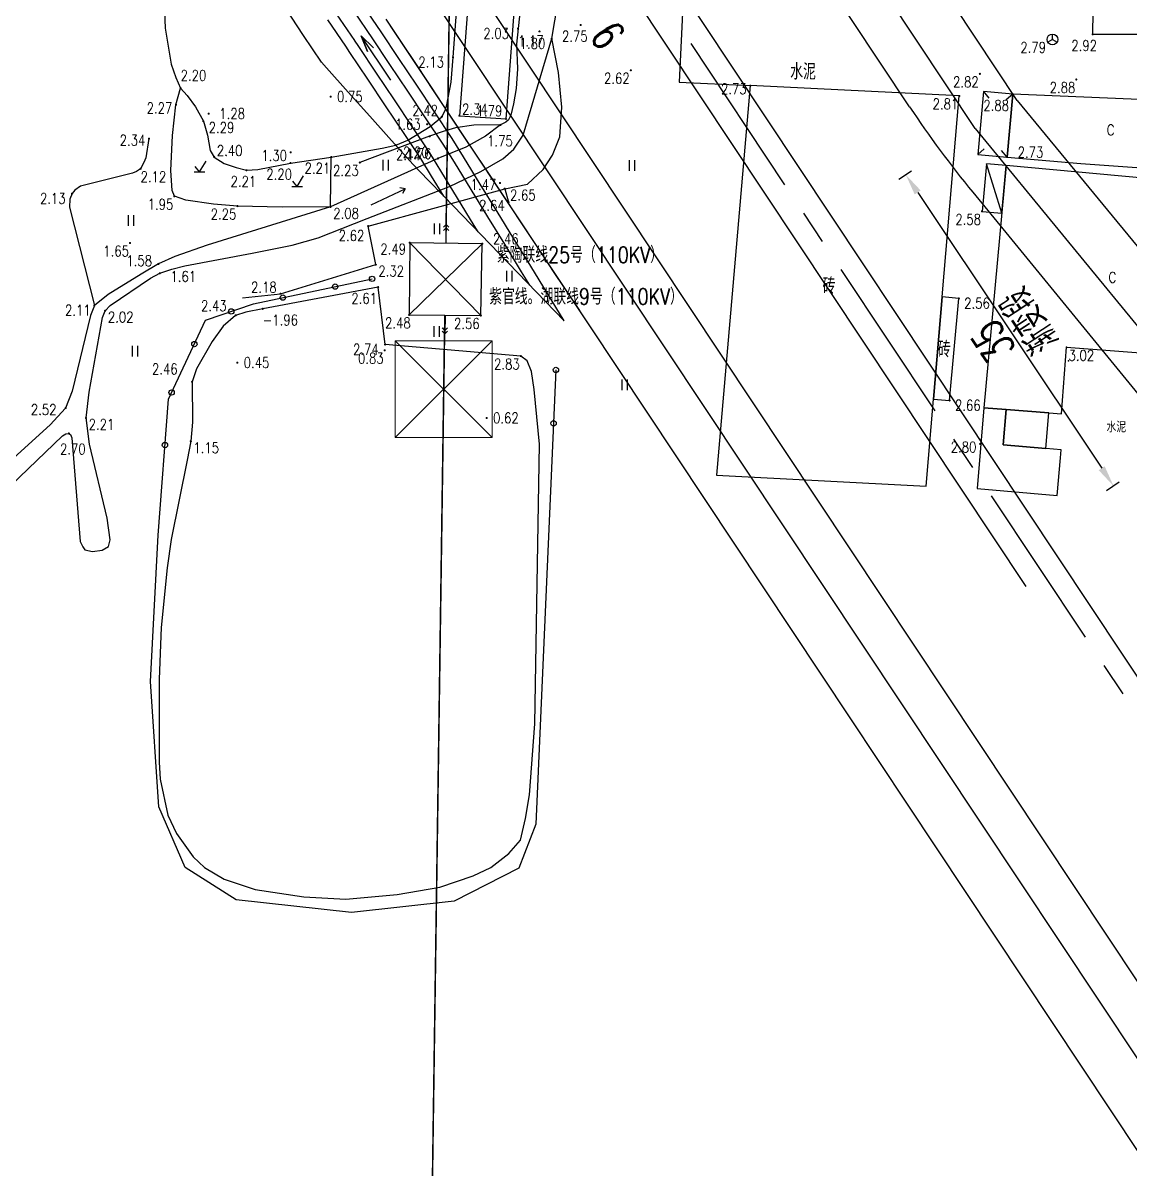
# Model space of a CAD drawing. Extents: x 500036 to 1001740, y 2543128 to 5086681.
# Drawn here: x 500740.5 to 500844, y 2543353 to 2543460.2 of the extents above; entities that cross this region are included whole.
import ezdxf
from ezdxf.enums import TextEntityAlignment as Align

# ---------------------------------------------------------------- set-up
doc = ezdxf.new("R2010")
doc.units = 0
doc.header["$LTSCALE"] = 0.5
doc.linetypes.add('CENTER', pattern=[50.8, 31.75, -6.35, 6.35, -6.35])
doc.layers.get('0').update_dxf_attribs({"linetype": 'CONTINUOUS', "lineweight": 5})
doc.layers.get('Defpoints').update_dxf_attribs({"linetype": 'CONTINUOUS'})
for name, color, linetype in [('GCD', 8, 'CONTINUOUS'), ('LJBX', 7, 'CONTINUOUS'), ('SPX', 4, 'CONTINUOUS'), ('station', 6, 'CONTINUOUS'), ('zhix', 2, 'CONTINUOUS'), ('分隔带', 3, 'CONTINUOUS'), ('地形图', 8, 'CONTINUOUS'), ('流水线', 5, 'CONTINUOUS'), ('路基边线', 1, 'CONTINUOUS'), ('路面边线', 7, 'CONTINUOUS')]:
    doc.layers.add(name, color=color, linetype=linetype)
doc.layers.add('标注', color=4, linetype='CONTINUOUS', lineweight=15)
doc.styles.add('GTF_XW', font='simplex1.shx', dxfattribs={"width": 0.7, "bigfont": 'hztxt.shx'})
doc.styles.add('HZ', font='romans.shx', dxfattribs={"width": 0.8, "bigfont": 'hztxt.shx'})
doc.styles.get("Standard").update_dxf_attribs({"font": 'simplex1.shx', "width": 0.7, "bigfont": 'hztxt.shx'})
doc.linetypes.add('10421', pattern='A,2,[150,AAA.SHX,S=1,R=0,X=0,Y=1],1e-11', length=2)
doc.linetypes.add('10422', pattern='A,2,[150,AAA.SHX,S=1,R=0,X=0,Y=1],2,[177,AAA.SHX,S=1,R=0,X=0,Y=0.8],1e-09', length=4)
doc.linetypes.add('1161', pattern='A,0,[149,AAA.SHX,S=0.15,R=0,X=0,Y=0],-1.6', length=1.6)
doc.dimstyles.new('比例1000', dxfattribs={"dimtxt": 3, "dimasz": 2, "dimexe": 0.8, "dimexo": 0.8, "dimgap": 0.4, "dimtad": 1, "dimdsep": 46, "dimtxsty": 'Standard', "dimcen": 0.09, "dimclrd": 256, "dimclre": 256, "dimclrt": 7, "dimadec": 0, "dimazin": 0, "dimtfac": 1, "dimtix": 1, "dimtmove": 0, "dimatfit": 3, "dimfxl": 0, "dimtolj": 1, "dimtzin": 0, "dimarcsym": 0})

# ---------------------------------------------------------------- blocks, each defined once
blk = doc.blocks.new('*D15')
at = {"layer": 'Defpoints', "color": 0, "linetype": 'ByBlock'}
for p in [(500824.22, 2543446.82), (500843.65, 2543417.71), (500842.47, 2543416.92)]:
    blk.add_point(p, dxfattribs=at)
at = {"layer": '标注', "linetype": 'ByBlock', "lineweight": -2}
for p, q in [((500823.56, 2543446.38), (500822.38, 2543445.59)), ((500824.15, 2543444.37), (500841.36, 2543418.58)), ((500842.99, 2543417.27), (500841.8, 2543416.48))]:
    blk.add_line(p, q, dxfattribs=at)
at = {"layer": '标注', "linetype": 'ByBlock'}
for points in [[(500823.87, 2543444.19), (500824.43, 2543444.56), (500823.04, 2543446.03)], [(500841.08, 2543418.4), (500841.64, 2543418.77), (500842.47, 2543416.92)]]:
    blk.add_solid(points, dxfattribs=at)
at = {"layer": '标注', "color": 7, "linetype": 'ByBlock', "insert": (500831.17, 2543430.42), "char_height": 3, "attachment_point": 5, "rotation": 123.716}
blk.add_mtext('\\A1;35', dxfattribs=at)
blk = doc.blocks.new('*D17')
at = {"layer": 'Defpoints', "color": 0, "linetype": 'ByBlock'}
for p in [(500793.18, 2543473.03), (500976.85, 2543259.13), (500974.55, 2543211.89), (500979.46, 2543142.38), (501022.54, 2543127.72)]:
    blk.add_point(p, dxfattribs=at)
at = {"layer": '标注', "linetype": 'ByBlock', "lineweight": -2}
blk.add_arc((500978.29, 2543194.34), 17.95, 97.6702, 117.205, dxfattribs=at)
at = {"layer": '标注', "linetype": 'ByBlock'}
for points in [[(500975.87, 2543212.45), (500975.93, 2543211.79), (500977.89, 2543212.28)], [(500970.26, 2543210.01), (500969.92, 2543210.59), (500968.37, 2543209.29)]]:
    blk.add_solid(points, dxfattribs=at)
at = {"layer": '标注', "color": 7, "linetype": 'ByBlock', "insert": (500972.26, 2543213.24), "char_height": 3, "attachment_point": 5, "rotation": 17.7126}
blk.add_mtext('\\A1;32°', dxfattribs=at)
blk = doc.blocks.new('GC200')
at = {"linetype": 'Continuous', "const_width": 0.2, "flags": 128}
blk.add_lwpolyline([(-0.1, 0, 1), (0.1, 0, 1)], format="xyb", close=True, dxfattribs=at)
blk = doc.blocks.new('gc121')
for p, q in [((-0.5, -1), (-0.5, 1)), ((0.5, -1), (0.5, 1))]:
    blk.add_line(p, q)
blk = doc.blocks.new('gc086')
for p, q in [((0, 0), (7, 0)), ((7, 0), (6.18, 0.57)), ((7, 0), (6.18, -0.57))]:
    blk.add_line(p, q)
blk = doc.blocks.new('gc013a')
at = {"linetype": 'Continuous'}
blk.add_line((0.5, 0), (4, 0), dxfattribs=at)
at = {"linetype": 'Continuous', "flags": 128}
for points in [[(2.88, 0.5), (3.38, 0), (2.88, -0.5)], [(3.5, 0.5), (4, 0), (3.5, -0.5)]]:
    blk.add_lwpolyline(points, dxfattribs=at)
blk = doc.blocks.new('gc048')
for q in [(-0.87, -0.5), (0, 1), (0.87, -0.5)]:
    blk.add_line((0, 0), q)
blk.add_circle((0, 0), 1)
blk = doc.blocks.new('gc123')
for p, q in [((-1, 0), (1, 0)), ((0, 0), (-0.8, 1)), ((0, 0), (1.2, 2))]:
    blk.add_line(p, q)
blk = doc.blocks.new('gc170')
at = {"linetype": 'Continuous'}
blk.add_circle((0, 0), 0.5, dxfattribs=at)

msp = doc.modelspace()

# ---------------------------------------------------------------- linework, layer by layer
at = {"color": 5}
for p, q in [((500775.284, 2543430.49), (500784.334, 2543421.44)), ((500775.284, 2543421.44), (500784.334, 2543430.49))]:
    msp.add_line(p, q, dxfattribs=at)
msp.add_lwpolyline([(500775.284, 2543430.49), (500784.334, 2543430.49), (500784.334, 2543421.44), (500775.284, 2543421.44)], close=True, dxfattribs=at)
at = {"layer": 'LJBX', "flags": 128}
msp.add_lwpolyline([(500792.536, 2543433.33), (500791.885, 2543434.31), (500790.225, 2543436.809), (500788.565, 2543439.308), (500786.905, 2543441.807), (500785.245, 2543444.306), (500783.585, 2543446.805), (500781.926, 2543449.304), (500780.266, 2543451.803), (500778.606, 2543454.302), (500776.946, 2543456.801), (500775.286, 2543459.299), (500774.435, 2543460.581)], dxfattribs=at)
at = {"layer": 'SPX', "linetype": 'ByBlock'}
msp.add_line((500779.835, 2543444.012), (500791.096, 2543432.374), dxfattribs=at)
at = {"layer": 'SPX', "flags": 128}
for points in [[(500779.835, 2543444.012), (500779.835, 2543444.012), (500779.835, 2543444.012), (500779.835, 2543444.012), (500779.835, 2543444.012), (500779.835, 2543444.012), (500778.367, 2543445.528), (500776.953, 2543446.99), (500774.932, 2543449.249), (500772.91, 2543451.507), (500770.889, 2543453.766), (500768.867, 2543456.025), (500768.385, 2543456.564), (500766.714, 2543459.065), (500765.036, 2543461.58)], [(500773.558, 2543460), (500771.863, 2543462.483)], [(500787.879, 2543435.698), (500787.1, 2543436.965), (500785.528, 2543439.523), (500783.956, 2543442.08), (500782.385, 2543444.637), (500780.813, 2543447.195), (500779.775, 2543448.884), (500778.12, 2543451.364), (500776.454, 2543453.859), (500774.789, 2543456.354), (500773.123, 2543458.849), (500772.727, 2543459.444)], [(500791.096, 2543432.374), (500791.096, 2543432.374), (500789.524, 2543434.931), (500787.952, 2543437.489), (500786.38, 2543440.046), (500784.808, 2543442.604), (500783.237, 2543445.161), (500781.665, 2543447.719), (500780.617, 2543449.423), (500778.951, 2543451.919), (500777.286, 2543454.414), (500775.621, 2543456.909), (500773.955, 2543459.405), (500773.558, 2543459.999)], [(500783.052, 2543440.687), (500782.678, 2543441.295), (500781.107, 2543443.852), (500779.535, 2543446.409), (500778.512, 2543448.075), (500776.872, 2543450.531), (500775.207, 2543453.026), (500773.541, 2543455.521), (500771.876, 2543458.017), (500771.479, 2543458.611)]]:
    msp.add_lwpolyline(points, dxfattribs=at)
for points in [[(500772.732, 2543459.437), (500771.037, 2543461.92, -0.0001413)], [(500779.835, 2543444.012), (500778.683, 2543445.886), (500777.669, 2543447.535), (500776.04, 2543449.976), (500774.375, 2543452.471), (500772.709, 2543454.966), (500771.044, 2543457.462), (500770.647, 2543458.056), (500768.972, 2543460.511, -0.0001413)], [(500771.493, 2543458.591), (500769.798, 2543461.074, -0.0001413)]]:
    msp.add_lwpolyline(points, format="xyb", dxfattribs=at)
at = {"layer": 'zhix', "linetype": 'CENTER', "flags": 128}
msp.add_lwpolyline([(501022.541, 2543127.725), (500793.177, 2543473.03)], dxfattribs=at)
at = {"layer": '分隔带'}
msp.add_line((500829.523, 2543450.36), (500851.618, 2543423.426), dxfattribs=at)
at = {"layer": '分隔带', "flags": 128}
for points in [[(500829.523, 2543450.36), (500807.633, 2543483.347)], [(500870.638, 2543360.027), (500794.843, 2543474.137)], [(500834.293, 2543407.507), (500791.511, 2543471.924)], [(500848.441, 2543357.75), (500778.47, 2543463.092)]]:
    msp.add_lwpolyline(points, dxfattribs=at)
at = {"layer": '地形图', "linetype": 'Continuous'}
for p, q in [((500780.055, 2543441.378), (500783.502, 2543682.524)), ((500830.307, 2543453.816), (500830.818, 2543453.201)), ((500833.049, 2543453.564), (500832.434, 2543453.053)), ((500829.766, 2543447.939), (500830.381, 2543448.451)), ((500832.508, 2543447.687), (500831.997, 2543448.302)), ((500832.022, 2543442.431), (500830.583, 2543447.055))]:
    msp.add_line(p, q, dxfattribs=at)
at = {"layer": '地形图', "color": 1, "linetype": 'Continuous'}
for p, q in [((500783.428, 2543439.581), (500776.585, 2543432.924)), ((500776.631, 2543439.676), (500783.287, 2543432.859, 2.557)), ((500776.464, 2543189.996), (500779.911, 2543431.142))]:
    msp.add_line(p, q, dxfattribs=at)
at = {"layer": '地形图', "color": 1, "linetype": 'Continuous', "flags": 128}
for points in [[(500780.03, 2543439.629), (500783.527, 2543684.274)], [(500776.438, 2543188.246), (500779.936, 2543432.891)]]:
    msp.add_lwpolyline(points, dxfattribs=at)
at = {"layer": '地形图', "linetype": '10421', "flags": 128}
for points in [[(500651.629, 2543603.607), (500657.861, 2543601.668), (500658.273, 2543601.471), (500658.516, 2543601.254), (500658.622, 2543600.93), (500658.646, 2543600.554), (500658.384, 2543596.78), (500658.098, 2543596.242), (500657.348, 2543595.524), (500656.934, 2543595.001), (500656.652, 2543594.307), (500656.792, 2543593.879), (500657.878, 2543593.201), (500659.358, 2543592.59), (500661.336, 2543592.128), (500661.879, 2543592.106), (500662.568, 2543592.198), (500664.092, 2543592.353), (500666.258, 2543592.868), (500667.466, 2543593.231), (500672.879, 2543595.668), (500674.976, 2543596.541), (500681.17, 2543598.68), (500681.793, 2543598.785), (500682.453, 2543598.836), (500685.187, 2543598.693), (500686.581, 2543598.705), (500687.481, 2543599.089), (500688.528, 2543600.014), (500692.231, 2543604.714), (500693.536, 2543606.432), (500694.443, 2543608.14), (500697.113, 2543615.62), (500698.036, 2543617.637), (500699.049, 2543619.172), (500699.564, 2543619.597), (500700.145, 2543619.83), (500702.466, 2543620.565), (500704.484, 2543621.141), (500709.684, 2543621.976), (500711.256, 2543621.959), (500723.053, 2543621.05), (500725.897, 2543621.105), (500730.335, 2543621.544), (500732.055, 2543621.827), (500739.095, 2543623.127), (500740.093, 2543623.152), (500743.302, 2543622.858), (500744.322, 2543622.954), (500745.071, 2543623.249), (500746.126, 2543623.914), (500749.646, 2543626.467), (500751.041, 2543627.17), (500752.392, 2543627.4), (500754.916, 2543627.551), (500762.01, 2543627.389), (500762.701, 2543627.348), (500763.336, 2543627.23), (500764.923, 2543626.611), (500767.412, 2543625.399), (500767.783, 2543625.133), (500768.134, 2543624.759), (500768.295, 2543624.25), (500768.336, 2543623.553), (500767.77, 2543614.322), (500768.216, 2543607.634), (500768.53, 2543606.126), (500768.749, 2543605.683), (500769.123, 2543605.253), (500770.141, 2543604.404), (500771.157, 2543603.819), (500772.493, 2543603.26), (500773.543, 2543603.206), (500774.754, 2543603.378), (500778.993, 2543604.419), (500779.646, 2543604.612), (500780.275, 2543605.003), (500780.48, 2543605.506), (500780.595, 2543605.975), (500781.379, 2543612.171), (500781.549, 2543612.873), (500782.506, 2543615.937), (500782.628, 2543616.155), (500782.762, 2543616.326), (500783.082, 2543616.475), (500785.673, 2543616.915), (500785.951, 2543616.91), (500786.211, 2543616.86), (500786.317, 2543616.662), (500786.357, 2543616.35), (500786.443, 2543611.568), (500786.387, 2543610.342), (500786.242, 2543608.926), (500784.312, 2543594.884), (500783.466, 2543587.795), (500783.21, 2543584.221), (500782.621, 2543571.853), (500782.26, 2543569.353), (500781.973, 2543567.465), (500780.727, 2543562.334), (500780.312, 2543559.828), (500779.951, 2543557.29), (500779.273, 2543550.117), (500779.178, 2543548.483), (500778.561, 2543534.145), (500778.086, 2543522.801), (500778.206, 2543521.021), (500778.575, 2543519.536), (500779.399, 2543517.517), (500779.872, 2543516.786), (500782.57, 2543514.691), (500783.259, 2543513.812), (500783.741, 2543512.688), (500784.684, 2543509.79), (500786.521, 2543502.311), (500786.681, 2543501.133), (500786.569, 2543500.052), (500786.129, 2543498.407), (500784.697, 2543494.492), (500784.651, 2543493.744), (500784.722, 2543492.971), (500784.964, 2543491.823), (500785.079, 2543491.627), (500785.219, 2543491.461), (500785.572, 2543491.431), (500787.322, 2543491.665), (500788.044, 2543491.622), (500788.669, 2543491.418), (500788.993, 2543491.186), (500789.203, 2543490.799), (500789.257, 2543489.923), (500787.619, 2543464.343), (500786.91, 2543460.878), (500786.769, 2543459.701), (500786.638, 2543458.23), (500786.713, 2543455.948), (500786.608, 2543454.09), (500786.341, 2543452.651), (500786.082, 2543451.588), (500785.88, 2543451.163), (500785.636, 2543450.956), (500785.127, 2543450.694), (500783.724, 2543449.642), (500781.881, 2543448.618), (500779.27, 2543447.55), (500769.231, 2543443.02), (500757.701, 2543439.447), (500754.662, 2543438.383), (500753.141, 2543437.693), (500751.527, 2543436.741), (500748.434, 2543434.823), (500747.142, 2543433.801), (500746.768, 2543432.863), (500745.056, 2543425.785), (500744.448, 2543424.212), (500742.995, 2543422.625), (500738.215, 2543418.317), (500733.506, 2543414.596), (500729.301, 2543410.497), (500716.468, 2543394.053), (500713.877, 2543391.016), (500711.071, 2543388.079), (500699.609, 2543377.089), (500699.513, 2543376.74), (500699.494, 2543376.418), (500699.705, 2543375.968), (500700.372, 2543375.405), (500701.207, 2543374.961), (500701.748, 2543375.052), (500702.23, 2543375.247), (500715.338, 2543390.13), (500731.542, 2543408.611), (500733.982, 2543411.478), (500736.899, 2543414.663), (500744.156, 2543421.601), (500744.474, 2543421.785), (500744.753, 2543421.834), (500744.903, 2543421.737), (500745.045, 2543421.413), (500745.816, 2543411.735), (500746.046, 2543411.231), (500746.246, 2543410.933), (500746.975, 2543410.786), (500747.866, 2543410.927), (500748.446, 2543411.255), (500748.623, 2543411.886), (500748.333, 2543413.905), (500746.677, 2543420.82), (500746.356, 2543423.283), (500746.659, 2543425.698), (500747.888, 2543432.663), (500748.15, 2543433.317), (500748.62, 2543433.799), (500752.382, 2543436.346), (500753.26, 2543436.816), (500754.392, 2543437.208), (500755.594, 2543437.516), (500761.909, 2543438.704), (500765.654, 2543439.439), (500768.075, 2543440.117), (500772.67, 2543441.941), (500780.368, 2543444.936), (500783.282, 2543446.321), (500785.34, 2543447.504), (500786.384, 2543448.408), (500787.254, 2543449.745), (500789.917, 2543458.761), (500790.751, 2543463.582), (500790.981, 2543465.328), (500791.302, 2543469.661), (500791.794, 2543508.587), (500791.708, 2543510.688), (500791.424, 2543512.587), (500789.993, 2543517.044), (500789.743, 2543523.296), (500790.651, 2543533.807), (500791.77, 2543542.912), (500803.865, 2543624.262), (500804.791, 2543626.73), (500805.977, 2543627.956), (500807.359, 2543628.501), (500810.847, 2543628.626), (500839.481, 2543626.91), (500850.889, 2543625.662), (500876.41, 2543623.576), (500886.321, 2543622.634), (500901.728, 2543621.329)], [(500769.231, 2543443.02), (500764.71, 2543442.985), (500760.525, 2543443.094), (500758.274, 2543443.288), (500755.681, 2543443.659), (500754.624, 2543444.017), (500754.427, 2543444.548), (500754.283, 2543446.437), (500754.437, 2543449.712), (500754.773, 2543452.574)], [(500785.127, 2543450.694), (500782.648, 2543450.682), (500780.903, 2543450.417), (500779.764, 2543450.062), (500778.497, 2543449.626), (500771.97, 2543447.173)], [(500752.247, 2543449.407), (500751.966, 2543447.628), (500751.766, 2543447.17), (500751.458, 2543446.588), (500751.086, 2543446.346), (500750.705, 2543446.171), (500745.841, 2543444.95), (500745.319, 2543444.58), (500745.049, 2543444.265), (500744.858, 2543443.745), (500744.82, 2543442.985), (500747.142, 2543433.801)], [(500773.681, 2543435.517), (500762.885, 2543433.493), (500762.885, 2543433.493), (500761.318, 2543433.183), (500760.354, 2543432.877), (500759.199, 2543431.863), (500758.168, 2543430.428), (500756.701, 2543427.885), (500756.273, 2543426.661), (500756.312, 2543422.877), (500756.157, 2543421.098), (500755.818, 2543419.335), (500754.315, 2543411.91), (500753.937, 2543409.255), (500753.382, 2543403.692), (500753.193, 2543398.857), (500753.207, 2543391.102), (500753.294, 2543389.507), (500754.012, 2543386.121), (500754.822, 2543384.4), (500756.373, 2543382.245), (500757.434, 2543381.245), (500759.284, 2543380.133), (500762.18, 2543379.176), (500766.739, 2543378.492), (500770.658, 2543378.284), (500775.449, 2543378.713), (500779.443, 2543379.407), (500782.573, 2543380.444), (500784.237, 2543381.228), (500785.916, 2543382.53), (500786.993, 2543383.802), (500787.475, 2543385.826), (500787.829, 2543388.034), (500788.33, 2543394.666), (500788.778, 2543420.82), (500788.275, 2543425.938), (500788.033, 2543427.615), (500787.62, 2543428.615), (500787.031, 2543429.074)], [(500760.999, 2543434.527), (500764.547, 2543434.903)]]:
    msp.add_lwpolyline(points, dxfattribs=at)
at = {"layer": '地形图'}
for points in [[(500850.444, 2543513.432), (500850.525, 2543519.863), (500841.406, 2543519.976), (500840.515, 2543459.167), (500849.774, 2543459.188)], [(500832.508, 2543447.687), (500839.422, 2543447.074), (500852.509, 2543446.148), (500852.969, 2543452.73), (500833.049, 2543453.564)], [(500832.434, 2543446.884), (500830.342, 2543424.24), (500832.425, 2543424.074), (500836.412, 2543423.757), (500837.609, 2543423.662), (500838.085, 2543429.894), (500857.236, 2543428.43), (500858.456, 2543444.48)], [(500832.425, 2543424.074), (500830.342, 2543424.24), (500829.7, 2543416.672), (500837.208, 2543416.033), (500837.501, 2543419.568), (500837.561, 2543420.316), (500836.129, 2543420.439), (500832.143, 2543420.78)], [(500836.412, 2543423.757), (500832.425, 2543424.074), (500832.143, 2543420.78), (500836.129, 2543420.439)]]:
    msp.add_lwpolyline(points, close=True, dxfattribs=at)
at = {"layer": '地形图', "linetype": '10421', "flags": 128}
msp.add_lwpolyline([(500783.911, 2543491.692), (500783.84, 2543492.341), (500783.561, 2543493.216), (500783.233, 2543493.955), (500783.182, 2543494.601), (500783.245, 2543495.853), (500784.018, 2543500.06), (500784.315, 2543502.076), (500784.36, 2543503.51), (500784.125, 2543504.601), (500783.636, 2543506.073), (500782.071, 2543508.978), (500781.094, 2543510.282), (500779.326, 2543512.209), (500777.795, 2543513.393), (500775.751, 2543514.372), (500771.834, 2543515.782), (500768.976, 2543516.326), (500766.617, 2543515.955), (500762.699, 2543514.92), (500759.651, 2543513.884), (500756.213, 2543512.377), (500755.224, 2543511.617), (500754.069, 2543510.349), (500753.192, 2543508.806), (500752.615, 2543507.427), (500751.811, 2543504.859), (500751.315, 2543502.352), (500751.189, 2543500.353), (500751.266, 2543495.241), (500751.026, 2543489.481), (500750.994, 2543487.502), (500750.981, 2543485.992), (500751.342, 2543482.247), (500752.336, 2543477.262), (500752.533, 2543475.421), (500753.623, 2543464.54), (500753.686, 2543462.48), (500753.699, 2543461.317), (500753.75, 2543459.75), (500754.332, 2543456.371), (500754.758, 2543455.128), (500755.203, 2543454.124), (500755.819, 2543453.455), (500756.606, 2543452.369), (500757.333, 2543451.038), (500757.709, 2543449.737), (500757.973, 2543448.298), (500758.346, 2543447.69), (500759.29, 2543447.081), (500760.391, 2543446.718), (500761.376, 2543446.453), (500762.444, 2543446.514), (500765.481, 2543447.126), (500769.299, 2543447.69), (500774.053, 2543448.517), (500775.346, 2543448.798), (500776.473, 2543449.277), (500778.554, 2543450.536), (500779.639, 2543451.453), (500779.958, 2543452.032), (500780.121, 2543452.564), (500780.51, 2543454.696), (500780.693, 2543457.013), (500782.884, 2543486.483), (500783.074, 2543487.99), (500783.266, 2543489.165), (500783.799, 2543491.001)], close=True, dxfattribs=at)
at = {"layer": '地形图', "linetype": 'Continuous', "flags": 128}
for points in [[(500788.634, 2543490.727), (500784.281, 2543491.057), (500781.286, 2543451.553), (500785.642, 2543451.257)], [(500829.766, 2543447.939), (500832.508, 2543447.687), (500833.049, 2543453.564), (500830.307, 2543453.816)]]:
    msp.add_lwpolyline(points, close=True, dxfattribs=at)
at = {"layer": '地形图', "linetype": '1161', "flags": 128}
for points in [[(500802.214, 2543462.479), (500801.829, 2543454.698), (500808.496, 2543454.368)], [(500754.773, 2543452.574), (500755.203, 2543454.124)], [(500769.231, 2543443.02), (500769.299, 2543447.69)]]:
    msp.add_lwpolyline(points, dxfattribs=at)
at = {"layer": '地形图', "linetype": '10421'}
msp.add_lwpolyline([(500785.52, 2543444.726), (500787.661, 2543445.153), (500789.111, 2543446.507), (500790.001, 2543447.861), (500790.682, 2543449.592), (500790.865, 2543452.337), (500790.565, 2543455.589), (500789.917, 2543458.761)], dxfattribs=at)
at = {"layer": '地形图', "linetype": 'Continuous', "flags": 128}
for points, elevation in [([(500805.329, 2543417.939), (500824.94, 2543416.892), (500825.633, 2543425.046), (500826.444, 2543434.6), (500828.041, 2543453.4), (500808.496, 2543454.368)], 2.647), ([(500830.172, 2543442.602), (500832.022, 2543442.431), (500832.434, 2543446.884), (500830.583, 2543447.055)], 2.577), ([(500828, 2543434.468), (500826.444, 2543434.6), (500825.633, 2543425.046), (500827.14, 2543424.918)], 2.555)]:
    msp.add_lwpolyline(points, close=True, dxfattribs=dict(at, elevation=elevation))
at = {"layer": '地形图', "linetype": '10422', "flags": 128}
for points in [[(500764.547, 2543434.903), (500773.462, 2543437.622), (500772.746, 2543441.234), (500785.52, 2543444.726), (500785.879, 2543443.461)], [(500787.031, 2543429.074), (500774.327, 2543430.151), (500773.681, 2543435.517)]]:
    msp.add_lwpolyline(points, dxfattribs=at)
at = {"layer": '地形图', "color": 1, "linetype": 'Continuous', "flags": 128}
msp.add_lwpolyline([(500783.428, 2543439.581), (500776.631, 2543439.676), (500776.585, 2543432.924), (500783.287, 2543432.859)], close=True, dxfattribs=at)
at = {"layer": '地形图', "linetype": 'Continuous', "flags": 128}
msp.add_lwpolyline([(500790.311, 2543427.778), (500788.423, 2543385.279), (500786.856, 2543381.168), (500780.801, 2543378.092), (500771.193, 2543377.031), (500760.405, 2543378.207), (500755.627, 2543381.23), (500753.161, 2543386.898), (500752.398, 2543398.629), (500753.095, 2543412.332), (500754.077, 2543425.049), (500757.542, 2543432.414), (500762.015, 2543433.959), (500773.118, 2543436.295)], dxfattribs=at)
at = {"layer": '地形图', "ltscale": 10}
msp.add_point((500838.085, 2543429.894), dxfattribs=at)
at = {"layer": '地形图', "linetype": 'CENTER'}
msp.add_point((500838.258, 2543428.633, 3.02), dxfattribs=at)
at = {"layer": '流水线', "flags": 128}
msp.add_lwpolyline([(500774.876, 2543454.872), (500772.101, 2543459.031), (500772.693, 2543457.545), (500772.101, 2543459.031), (500773.246, 2543457.914)], dxfattribs=at)
at = {"layer": '路基边线'}
msp.add_line((500833.456, 2543452.985), (500855.331, 2543426.389), dxfattribs=at)
at = {"layer": '路基边线', "flags": 128}
for points in [[(500833.456, 2543452.985), (500811.919, 2543485.48)], [(500866.601, 2543321.825), (500774.435, 2543460.581)]]:
    msp.add_lwpolyline(points, dxfattribs=at)
at = {"layer": '路面边线'}
msp.add_line((500829.3, 2543444.39), (500848.492, 2543420.931), dxfattribs=at)
at = {"layer": '路面边线', "flags": 128}
for points in [[(500823.4, 2543452.38), (500804.385, 2543481.007)], [(500862.879, 2543343.244), (500781.723, 2543465.423)]]:
    msp.add_lwpolyline(points, dxfattribs=at)
at = {"layer": '路面边线'}
msp.add_arc((500906.698, 2543507.71), 100, 213.59325, 219.2866, dxfattribs=at)

# ---------------------------------------------------------------- block references
at = {"layer": '地形图', "linetype": 'Continuous'}
ref = msp.add_blockref('GC200', (500786.769, 2543459.701, 2.034), dxfattribs=dict(at, xscale=0.5, yscale=0.5, zscale=0.5))
ref.add_attrib('height', '2.03', dxfattribs={"layer": 'GCD', "linetype": 'Continuous', "height": 1, "style": 'HZ', "width": 0.8}).set_placement((500783.519, 2543459.251, 2.03), align=Align.MIDDLE_LEFT)
ref = msp.add_blockref('GC200', (500788.772, 2543459.44, 1.174), dxfattribs=dict(at, xscale=0.5, yscale=0.5, zscale=0.5))
ref.add_attrib('height', '1.17', dxfattribs={"layer": 'GCD', "linetype": 'Continuous', "height": 1, "style": 'HZ', "width": 0.8}).set_placement((500786.772, 2543458.54, 1.17), align=Align.MIDDLE_LEFT)
ref = msp.add_blockref('GC200', (500792.63, 2543460.033, 2.747), dxfattribs=dict(at, xscale=0.5, yscale=0.5, zscale=0.5))
ref.add_attrib('height', '2.75', dxfattribs={"layer": 'GCD', "linetype": 'Continuous', "height": 1, "style": 'HZ', "width": 0.8}).set_placement((500790.88, 2543458.983, 2.75), align=Align.MIDDLE_LEFT)
ref = msp.add_blockref('GC200', (500789.917, 2543458.761, 1.799), dxfattribs=dict(at, xscale=0.5, yscale=0.5, zscale=0.5))
ref.add_attrib('height', '1.80', dxfattribs={"layer": 'GCD', "linetype": 'Continuous', "height": 1, "style": 'HZ', "width": 0.8}).set_placement((500786.917, 2543458.311, 1.8), align=Align.MIDDLE_LEFT)
ref = msp.add_blockref('GC200', (500836.754, 2543458.688, 2.793), dxfattribs=dict(at, xscale=0.5, yscale=0.5, zscale=0.5))
ref.add_attrib('height', '2.79', dxfattribs={"layer": 'GCD', "linetype": 'Continuous', "height": 1, "style": 'HZ', "width": 0.8}).set_placement((500833.754, 2543457.938, 2.79), align=Align.MIDDLE_LEFT)
at = {"layer": '地形图', "linetype": 'Continuous', "xscale": 0.5, "yscale": 0.5}
for name, p in [('gc048', (500836.754, 2543458.688, 2.793)), ('gc123', (500756.982, 2543446.3)), ('gc121', (500774.388, 2543446.915)), ('gc121', (500797.458, 2543446.891)), ('gc123', (500766.099, 2543444.919)), ('gc121', (500750.573, 2543441.756)), ('gc121', (500779.211, 2543440.986)), ('gc121', (500785.981, 2543436.553)), ('gc121', (500779.178, 2543431.365)), ('gc121', (500750.963, 2543429.541)), ('gc121', (500796.755, 2543426.376))]:
    msp.add_blockref(name, p, dxfattribs=at)
at = {"layer": '地形图', "linetype": 'Continuous'}
ref = msp.add_blockref('GC200', (500840.515, 2543459.167, 2.915), dxfattribs=dict(at, xscale=0.5, yscale=0.5, zscale=0.5))
ref.add_attrib('height', '2.92', dxfattribs={"layer": 'GCD', "linetype": 'Continuous', "height": 1, "style": 'HZ', "width": 0.8}).set_placement((500838.515, 2543458.117, 2.92), align=Align.MIDDLE_LEFT)
ref = msp.add_blockref('GC200', (500780.693, 2543457.013, 2.128), dxfattribs=dict(at, xscale=0.5, yscale=0.5, zscale=0.5))
ref.add_attrib('height', '2.13', dxfattribs={"layer": 'GCD', "linetype": 'Continuous', "height": 1, "style": 'HZ', "width": 0.8}).set_placement((500777.443, 2543456.563, 2.13), align=Align.MIDDLE_LEFT)
ref = msp.add_blockref('GC200', (500755.203, 2543454.124, 2.196), dxfattribs=dict(at, xscale=0.5, yscale=0.5, zscale=0.5))
ref.add_attrib('height', '2.20', dxfattribs={"layer": 'GCD', "linetype": 'Continuous', "height": 1, "style": 'HZ', "width": 0.8}).set_placement((500755.203, 2543455.324, 2.2), align=Align.MIDDLE_LEFT)
ref = msp.add_blockref('GC200', (500797.316, 2543455.8, 2.623), dxfattribs=dict(at, xscale=0.5, yscale=0.5, zscale=0.5))
ref.add_attrib('height', '2.62', dxfattribs={"layer": 'GCD', "linetype": 'Continuous', "height": 1, "style": 'HZ', "width": 0.8}).set_placement((500794.816, 2543455.05, 2.62), align=Align.MIDDLE_LEFT)
ref = msp.add_blockref('GC200', (500829.966, 2543455.468, 2.818), dxfattribs=dict(at, xscale=0.5, yscale=0.5, zscale=0.5))
ref.add_attrib('height', '2.82', dxfattribs={"layer": 'GCD', "linetype": 'Continuous', "height": 1, "style": 'HZ', "width": 0.8}).set_placement((500827.466, 2543454.718, 2.82), align=Align.MIDDLE_LEFT)
ref = msp.add_blockref('GC200', (500808.496, 2543454.368, 2.729), dxfattribs=dict(at, xscale=0.5, yscale=0.5, zscale=0.5))
ref.add_attrib('height', '2.73', dxfattribs={"layer": 'GCD', "linetype": 'Continuous', "height": 1, "style": 'HZ', "width": 0.8}).set_placement((500805.746, 2543454.068, 2.73), align=Align.MIDDLE_LEFT)
ref = msp.add_blockref('GC200', (500838.987, 2543454.937, 2.883), dxfattribs=dict(at, xscale=0.5, yscale=0.5, zscale=0.5))
ref.add_attrib('height', '2.88', dxfattribs={"layer": 'GCD', "linetype": 'Continuous', "height": 1, "style": 'HZ', "width": 0.8}).set_placement((500836.487, 2543454.187, 2.88), align=Align.MIDDLE_LEFT)
ref = msp.add_blockref('GC200', (500769.234, 2543453.336, 0.75), dxfattribs=dict(at, xscale=0.5, yscale=0.5, zscale=0.5))
ref.add_attrib('height', '0.75', dxfattribs={"layer": 'GCD', "linetype": 'Continuous', "height": 1, "style": 'HZ', "width": 0.8}).set_placement((500769.834, 2543453.336, 0.75), align=Align.MIDDLE_LEFT)
ref = msp.add_blockref('GC200', (500828.041, 2543453.4, 2.811), dxfattribs=dict(at, xscale=0.5, yscale=0.5, zscale=0.5))
ref.add_attrib('height', '2.81', dxfattribs={"layer": 'GCD', "linetype": 'Continuous', "height": 1, "style": 'HZ', "width": 0.8}).set_placement((500825.541, 2543452.65, 2.81), align=Align.MIDDLE_LEFT)
ref = msp.add_blockref('GC200', (500833.049, 2543453.564, 2.884), dxfattribs=dict(at, xscale=0.5, yscale=0.5, zscale=0.5))
ref.add_attrib('height', '2.88', dxfattribs={"layer": 'GCD', "linetype": 'Continuous', "height": 1, "style": 'HZ', "width": 0.8}).set_placement((500830.299, 2543452.514, 2.88), align=Align.MIDDLE_LEFT)
ref = msp.add_blockref('GC200', (500754.773, 2543452.574, 2.274), dxfattribs=dict(at, xscale=0.5, yscale=0.5, zscale=0.5))
ref.add_attrib('height', '2.27', dxfattribs={"layer": 'GCD', "linetype": 'Continuous', "height": 1, "style": 'HZ', "width": 0.8}).set_placement((500752.023, 2543452.274, 2.27), align=Align.MIDDLE_LEFT)
ref = msp.add_blockref('GC200', (500757.824, 2543451.746, 1.277), dxfattribs=dict(at, xscale=0.5, yscale=0.5, zscale=0.5))
ref.add_attrib('height', '1.28', dxfattribs={"layer": 'GCD', "linetype": 'Continuous', "height": 1, "style": 'HZ', "width": 0.8}).set_placement((500758.824, 2543451.746, 1.28), align=Align.MIDDLE_LEFT)
ref = msp.add_blockref('GC200', (500779.639, 2543451.453, 2.422), dxfattribs=dict(at, xscale=0.5, yscale=0.5, zscale=0.5))
ref.add_attrib('height', '2.42', dxfattribs={"layer": 'GCD', "linetype": 'Continuous', "height": 1, "style": 'HZ', "width": 0.8}).set_placement((500776.889, 2543452.053, 2.42), align=Align.MIDDLE_LEFT)
ref = msp.add_blockref('GC200', (500781.286, 2543451.553, 2.341), dxfattribs=dict(at, xscale=0.5, yscale=0.5, zscale=0.5))
ref.add_attrib('height', '2.34', dxfattribs={"layer": 'GCD', "linetype": 'Continuous', "height": 1, "style": 'HZ', "width": 0.8}).set_placement((500781.536, 2543452.153, 2.34), align=Align.MIDDLE_LEFT)
ref = msp.add_blockref('GC200', (500785.642, 2543451.257, 1.792), dxfattribs=dict(at, xscale=0.5, yscale=0.5, zscale=0.5))
ref.add_attrib('height', '1.79', dxfattribs={"layer": 'GCD', "linetype": 'Continuous', "height": 1, "style": 'HZ', "width": 0.8}).set_placement((500782.892, 2543452.007, 1.79), align=Align.MIDDLE_LEFT)
ref = msp.add_blockref('GC200', (500757.333, 2543451.038, 2.287), dxfattribs=dict(at, xscale=0.5, yscale=0.5, zscale=0.5))
ref.add_attrib('height', '2.29', dxfattribs={"layer": 'GCD', "linetype": 'Continuous', "height": 1, "style": 'HZ', "width": 0.8}).set_placement((500757.833, 2543450.438, 2.29), align=Align.MIDDLE_LEFT)
ref = msp.add_blockref('GC200', (500778.268, 2543450.759, 1.634), dxfattribs=dict(at, xscale=0.5, yscale=0.5, zscale=0.5))
ref.add_attrib('height', '1.63', dxfattribs={"layer": 'GCD', "linetype": 'Continuous', "height": 1, "style": 'HZ', "width": 0.8}).set_placement((500775.268, 2543450.759, 1.63), align=Align.MIDDLE_LEFT)
ref = msp.add_blockref('GC200', (500785.127, 2543450.694, 1.747), dxfattribs=dict(at, xscale=0.5, yscale=0.5, zscale=0.5))
ref.add_attrib('height', '1.75', dxfattribs={"layer": 'GCD', "linetype": 'Continuous', "height": 1, "style": 'HZ', "width": 0.8}).set_placement((500783.877, 2543449.194, 1.75), align=Align.MIDDLE_LEFT)
ref = msp.add_blockref('GC200', (500752.247, 2543449.407, 2.344), dxfattribs=dict(at, xscale=0.5, yscale=0.5, zscale=0.5))
ref.add_attrib('height', '2.34', dxfattribs={"layer": 'GCD', "linetype": 'Continuous', "height": 1, "style": 'HZ', "width": 0.8}).set_placement((500749.497, 2543449.257, 2.34), align=Align.MIDDLE_LEFT)
ref = msp.add_blockref('GC200', (500778.497, 2543449.626, 2.2), dxfattribs=dict(at, xscale=0.5, yscale=0.5, zscale=0.5))
ref.add_attrib('height', '2.20', dxfattribs={"layer": 'GCD', "linetype": 'Continuous', "height": 1, "style": 'HZ', "width": 0.8}).set_placement((500775.997, 2543448.126, 2.2), align=Align.MIDDLE_LEFT)
ref = msp.add_blockref('GC200', (500758.346, 2543447.69, 2.403), dxfattribs=dict(at, xscale=0.5, yscale=0.5, zscale=0.5))
ref.add_attrib('height', '2.40', dxfattribs={"layer": 'GCD', "linetype": 'Continuous', "height": 1, "style": 'HZ', "width": 0.8}).set_placement((500758.596, 2543448.29, 2.4), align=Align.MIDDLE_LEFT)
ref = msp.add_blockref('GC200', (500775.346, 2543448.798, 2.105), dxfattribs=dict(at, xscale=0.5, yscale=0.5, zscale=0.5))
ref.add_attrib('height', '2.11', dxfattribs={"layer": 'GCD', "linetype": 'Continuous', "height": 1, "style": 'HZ', "width": 0.8}).set_placement((500775.346, 2543447.898, 2.11), align=Align.MIDDLE_LEFT)
ref = msp.add_blockref('GC200', (500832.508, 2543447.687, 2.726), dxfattribs=dict(at, xscale=0.5, yscale=0.5, zscale=0.5))
ref.add_attrib('height', '2.73', dxfattribs={"layer": 'GCD', "linetype": 'Continuous', "height": 1, "style": 'HZ', "width": 0.8}).set_placement((500833.508, 2543448.137, 2.73), align=Align.MIDDLE_LEFT)
ref = msp.add_blockref('GC200', (500765.506, 2543448.123, 1.3), dxfattribs=dict(at, xscale=0.5, yscale=0.5, zscale=0.5))
ref.add_attrib('height', '1.30', dxfattribs={"layer": 'GCD', "linetype": 'Continuous', "height": 1, "style": 'HZ', "width": 0.8}).set_placement((500762.756, 2543447.823, 1.3), align=Align.MIDDLE_LEFT)
ref = msp.add_blockref('GC200', (500769.299, 2543447.69, 2.212), dxfattribs=dict(at, xscale=0.5, yscale=0.5, zscale=0.5))
ref.add_attrib('height', '2.21', dxfattribs={"layer": 'GCD', "linetype": 'Continuous', "height": 1, "style": 'HZ', "width": 0.8}).set_placement((500766.799, 2543446.64, 2.21), align=Align.MIDDLE_LEFT)
ref = msp.add_blockref('GC200', (500779.27, 2543447.55, 1.764), dxfattribs=dict(at, xscale=0.5, yscale=0.5, zscale=0.5))
ref.add_attrib('height', '1.76', dxfattribs={"layer": 'GCD', "linetype": 'Continuous', "height": 1, "style": 'HZ', "width": 0.8}).set_placement((500776.27, 2543448, 1.76), align=Align.MIDDLE_LEFT)
ref = msp.add_blockref('GC200', (500751.458, 2543446.588, 2.118), dxfattribs=dict(at, xscale=0.5, yscale=0.5, zscale=0.5))
ref.add_attrib('height', '2.12', dxfattribs={"layer": 'GCD', "linetype": 'Continuous', "height": 1, "style": 'HZ', "width": 0.8}).set_placement((500751.458, 2543445.838, 2.12), align=Align.MIDDLE_LEFT)
ref = msp.add_blockref('GC200', (500761.376, 2543446.453, 2.208), dxfattribs=dict(at, xscale=0.5, yscale=0.5, zscale=0.5))
ref.add_attrib('height', '2.21', dxfattribs={"layer": 'GCD', "linetype": 'Continuous', "height": 1, "style": 'HZ', "width": 0.8}).set_placement((500759.876, 2543445.403, 2.21), align=Align.MIDDLE_LEFT)
ref = msp.add_blockref('GC200', (500765.481, 2543447.126, 2.196), dxfattribs=dict(at, xscale=0.5, yscale=0.5, zscale=0.5))
ref.add_attrib('height', '2.20', dxfattribs={"layer": 'GCD', "linetype": 'Continuous', "height": 1, "style": 'HZ', "width": 0.8}).set_placement((500763.231, 2543446.076, 2.2), align=Align.MIDDLE_LEFT)
ref = msp.add_blockref('GC200', (500771.97, 2543447.173, 2.232), dxfattribs=dict(at, xscale=0.5, yscale=0.5, zscale=0.5))
ref.add_attrib('height', '2.23', dxfattribs={"layer": 'GCD', "linetype": 'Continuous', "height": 1, "style": 'HZ', "width": 0.8}).set_placement((500769.47, 2543446.423, 2.23), align=Align.MIDDLE_LEFT)
ref = msp.add_blockref('GC200', (500785.08, 2543445.263, 1.472), dxfattribs=dict(at, xscale=0.5, yscale=0.5, zscale=0.5))
ref.add_attrib('height', '1.47', dxfattribs={"layer": 'GCD', "linetype": 'Continuous', "height": 1, "style": 'HZ', "width": 0.8}).set_placement((500782.33, 2543445.113, 1.47), align=Align.MIDDLE_LEFT)
ref = msp.add_blockref('GC200', (500745.049, 2543444.265, 2.132), dxfattribs=dict(at, xscale=0.5, yscale=0.5, zscale=0.5))
ref.add_attrib('height', '2.13', dxfattribs={"layer": 'GCD', "linetype": 'Continuous', "height": 1, "style": 'HZ', "width": 0.8}).set_placement((500742.049, 2543443.815, 2.13), align=Align.MIDDLE_LEFT)
at = {"layer": '地形图', "linetype": 'Continuous', "xscale": 0.4999999999881468, "yscale": 0.5, "zscale": 0.5, "rotation": 25.40945405156498}
msp.add_blockref('gc086', (500773.04, 2543443.212), dxfattribs=at)
at = {"layer": '地形图', "linetype": 'Continuous'}
ref = msp.add_blockref('GC200', (500785.52, 2543444.726, 2.651), dxfattribs=dict(at, xscale=0.5, yscale=0.5, zscale=0.5))
ref.add_attrib('height', '2.65', dxfattribs={"layer": 'GCD', "linetype": 'Continuous', "height": 1, "style": 'HZ', "width": 0.8}).set_placement((500786.02, 2543444.126, 2.65), align=Align.MIDDLE_LEFT)
ref = msp.add_blockref('GC200', (500754.624, 2543444.017, 1.952), dxfattribs=dict(at, xscale=0.5, yscale=0.5, zscale=0.5))
ref.add_attrib('height', '1.95', dxfattribs={"layer": 'GCD', "linetype": 'Continuous', "height": 1, "style": 'HZ', "width": 0.8}).set_placement((500752.124, 2543443.267, 1.95), align=Align.MIDDLE_LEFT)
ref = msp.add_blockref('GC200', (500785.879, 2543443.461, 2.641), dxfattribs=dict(at, xscale=0.5, yscale=0.5, zscale=0.5))
ref.add_attrib('height', '2.64', dxfattribs={"layer": 'GCD', "linetype": 'Continuous', "height": 1, "style": 'HZ', "width": 0.8}).set_placement((500783.129, 2543443.161, 2.64), align=Align.MIDDLE_LEFT)
ref = msp.add_blockref('GC200', (500760.525, 2543443.094, 2.248), dxfattribs=dict(at, xscale=0.5, yscale=0.5, zscale=0.5))
ref.add_attrib('height', '2.25', dxfattribs={"layer": 'GCD', "linetype": 'Continuous', "height": 1, "style": 'HZ', "width": 0.8}).set_placement((500758.025, 2543442.344, 2.25), align=Align.MIDDLE_LEFT)
ref = msp.add_blockref('GC200', (500769.231, 2543443.02, 2.078), dxfattribs=dict(at, xscale=0.5, yscale=0.5, zscale=0.5))
ref.add_attrib('height', '2.08', dxfattribs={"layer": 'GCD', "linetype": 'Continuous', "height": 1, "style": 'HZ', "width": 0.8}).set_placement((500769.481, 2543442.42, 2.08), align=Align.MIDDLE_LEFT)
ref = msp.add_blockref('GC200', (500830.172, 2543442.602, 2.577), dxfattribs=dict(at, xscale=0.5, yscale=0.5, zscale=0.5))
ref.add_attrib('height', '2.58', dxfattribs={"layer": 'GCD', "linetype": 'Continuous', "height": 1, "style": 'HZ', "width": 0.8}).set_placement((500827.672, 2543441.852, 2.58), align=Align.MIDDLE_LEFT)
ref = msp.add_blockref('GC200', (500772.746, 2543441.234, 2.624), dxfattribs=dict(at, xscale=0.5, yscale=0.5, zscale=0.5))
ref.add_attrib('height', '2.62', dxfattribs={"layer": 'GCD', "linetype": 'Continuous', "height": 1, "style": 'HZ', "width": 0.8}).set_placement((500769.996, 2543440.334, 2.62), align=Align.MIDDLE_LEFT)
at = {"layer": '地形图', "linetype": 'Continuous', "yscale": 0.5}
for name, p, xscale, rotation in [('gc013a', (500780.026, 2543439.379), 0.4999999997734176, 89.18094411007884), ('gc170', (500769.659, 2543435.567), 0.4999999999982715, 11.87938933072279), ('gc170', (500773.118, 2543436.295), 0.4999999999982715, 11.87938933072279), ('gc170', (500764.766, 2543434.538), 0.4999999999982715, 11.87938933072279), ('gc170', (500759.946, 2543433.245), 0.4999999999279122, 19.05533698093487), ('gc013a', (500779.94, 2543433.141), 0.4999999997734176, 269.1809441100789), ('gc170', (500756.496, 2543430.192), 0.4999999999512197, 64.80240752531085), ('gc170', (500790.311, 2543427.778), 0.500000000111871, 267.4555754232512), ('gc170', (500754.368, 2543425.667), 0.4999999999512197, 64.80240752531085), ('gc170', (500790.089, 2543422.783), 0.500000000111871, 267.4555754232512), ('gc170', (500753.744, 2543420.745), 0.499999999952761, 85.58787976470646)]:
    msp.add_blockref(name, p, dxfattribs=dict(at, xscale=xscale, rotation=rotation))
at = {"layer": '地形图', "linetype": 'Continuous'}
ref = msp.add_blockref('GC200', (500783.428, 2543439.581, 2.458), dxfattribs=dict(at, xscale=0.5, yscale=0.5, zscale=0.5))
ref.add_attrib('height', '2.46', dxfattribs={"layer": 'GCD', "linetype": 'Continuous', "height": 1, "style": 'HZ', "width": 0.8}).set_placement((500784.428, 2543440.031, 2.46), align=Align.MIDDLE_LEFT)
ref = msp.add_blockref('GC200', (500750.472, 2543439.647, 1.653), dxfattribs=dict(at, xscale=0.5, yscale=0.5, zscale=0.5))
ref.add_attrib('height', '1.65', dxfattribs={"layer": 'GCD', "linetype": 'Continuous', "height": 1, "style": 'HZ', "width": 0.8}).set_placement((500747.972, 2543438.897, 1.65), align=Align.MIDDLE_LEFT)
ref = msp.add_blockref('GC200', (500776.631, 2543439.676, 2.492), dxfattribs=dict(at, xscale=0.5, yscale=0.5, zscale=0.5))
ref.add_attrib('height', '2.49', dxfattribs={"layer": 'GCD', "linetype": 'Continuous', "height": 1, "style": 'HZ', "width": 0.8}).set_placement((500773.881, 2543439.076, 2.49), align=Align.MIDDLE_LEFT)
ref = msp.add_blockref('GC200', (500753.141, 2543437.693, 1.583), dxfattribs=dict(at, xscale=0.5, yscale=0.5, zscale=0.5))
ref.add_attrib('height', '1.58', dxfattribs={"layer": 'GCD', "linetype": 'Continuous', "height": 1, "style": 'HZ', "width": 0.8}).set_placement((500750.141, 2543437.993, 1.58), align=Align.MIDDLE_LEFT)
ref = msp.add_blockref('GC200', (500753.26, 2543436.816, 1.61), dxfattribs=dict(at, xscale=0.5, yscale=0.5, zscale=0.5))
ref.add_attrib('height', '1.61', dxfattribs={"layer": 'GCD', "linetype": 'Continuous', "height": 1, "style": 'HZ', "width": 0.8}).set_placement((500754.26, 2543436.516, 1.61), align=Align.MIDDLE_LEFT)
ref = msp.add_blockref('GC200', (500773.462, 2543437.622, 2.319), dxfattribs=dict(at, xscale=0.5, yscale=0.5, zscale=0.5))
ref.add_attrib('height', '2.32', dxfattribs={"layer": 'GCD', "linetype": 'Continuous', "height": 1, "style": 'HZ', "width": 0.8}).set_placement((500773.712, 2543437.022, 2.32), align=Align.MIDDLE_LEFT)
ref = msp.add_blockref('GC200', (500764.547, 2543434.903, 2.176), dxfattribs=dict(at, xscale=0.5, yscale=0.5, zscale=0.5))
ref.add_attrib('height', '2.18', dxfattribs={"layer": 'GCD', "linetype": 'Continuous', "height": 1, "style": 'HZ', "width": 0.8}).set_placement((500761.797, 2543435.503, 2.18), align=Align.MIDDLE_LEFT)
ref = msp.add_blockref('GC200', (500773.681, 2543435.517, 2.614), dxfattribs=dict(at, xscale=0.5, yscale=0.5, zscale=0.5))
ref.add_attrib('height', '2.61', dxfattribs={"layer": 'GCD', "linetype": 'Continuous', "height": 1, "style": 'HZ', "width": 0.8}).set_placement((500771.181, 2543434.467, 2.61), align=Align.MIDDLE_LEFT)
ref = msp.add_blockref('GC200', (500747.142, 2543433.801, 2.109), dxfattribs=dict(at, xscale=0.5, yscale=0.5, zscale=0.5))
ref.add_attrib('height', '2.11', dxfattribs={"layer": 'GCD', "linetype": 'Continuous', "height": 1, "style": 'HZ', "width": 0.8}).set_placement((500744.392, 2543433.351, 2.11), align=Align.MIDDLE_LEFT)
ref = msp.add_blockref('GC200', (500760.354, 2543432.877, 2.431), dxfattribs=dict(at, xscale=0.5, yscale=0.5, zscale=0.5))
ref.add_attrib('height', '2.43', dxfattribs={"layer": 'GCD', "linetype": 'Continuous', "height": 1, "style": 'HZ', "width": 0.8}).set_placement((500757.104, 2543433.777, 2.43), align=Align.MIDDLE_LEFT)
ref = msp.add_blockref('GC200', (500828, 2543434.468, 2.555), dxfattribs=dict(at, xscale=0.5, yscale=0.5, zscale=0.5))
ref.add_attrib('height', '2.56', dxfattribs={"layer": 'GCD', "linetype": 'Continuous', "height": 1, "style": 'HZ', "width": 0.8}).set_placement((500828.5, 2543434.018, 2.56), align=Align.MIDDLE_LEFT)
ref = msp.add_blockref('GC200', (500748.15, 2543433.317, 2.023), dxfattribs=dict(at, xscale=0.5, yscale=0.5, zscale=0.5))
ref.add_attrib('height', '2.02', dxfattribs={"layer": 'GCD', "linetype": 'Continuous', "height": 1, "style": 'HZ', "width": 0.8}).set_placement((500748.4, 2543432.717, 2.02), align=Align.MIDDLE_LEFT)
ref = msp.add_blockref('GC200', (500762.885, 2543433.493, -1.956), dxfattribs=dict(at, xscale=0.5, yscale=0.5, zscale=0.5))
ref.add_attrib('height', '-1.96', dxfattribs={"layer": 'GCD', "linetype": 'Continuous', "height": 1, "style": 'HZ', "width": 0.8}).set_placement((500762.885, 2543432.443, -1.96), align=Align.MIDDLE_LEFT)
ref = msp.add_blockref('GC200', (500776.585, 2543432.924, 2.479), dxfattribs=dict(at, xscale=0.5, yscale=0.5, zscale=0.5))
ref.add_attrib('height', '2.48', dxfattribs={"layer": 'GCD', "linetype": 'Continuous', "height": 1, "style": 'HZ', "width": 0.8}).set_placement((500774.335, 2543432.174, 2.48), align=Align.MIDDLE_LEFT)
ref = msp.add_blockref('GC200', (500783.287, 2543432.859, 2.557), dxfattribs=dict(at, xscale=0.5, yscale=0.5, zscale=0.5))
ref.add_attrib('height', '2.56', dxfattribs={"layer": 'GCD', "linetype": 'Continuous', "height": 1, "style": 'HZ', "width": 0.8}).set_placement((500780.787, 2543432.109, 2.56), align=Align.MIDDLE_LEFT)
ref = msp.add_blockref('GC200', (500774.327, 2543430.151, 2.744), dxfattribs=dict(at, xscale=0.5, yscale=0.5, zscale=0.5))
ref.add_attrib('height', '2.74', dxfattribs={"layer": 'GCD', "linetype": 'Continuous', "height": 1, "style": 'HZ', "width": 0.8}).set_placement((500771.327, 2543429.701, 2.74), align=Align.MIDDLE_LEFT)
ref = msp.add_blockref('GC200', (500774.292, 2543429.617, 0.834), dxfattribs=dict(at, xscale=0.5, yscale=0.5, zscale=0.5))
ref.add_attrib('height', '0.83', dxfattribs={"layer": 'GCD', "linetype": 'Continuous', "height": 1, "style": 'HZ', "width": 0.8}).set_placement((500771.792, 2543428.867, 0.83), align=Align.MIDDLE_LEFT)
ref = msp.add_blockref('GC200', (500756.273, 2543426.661, 2.456), dxfattribs=dict(at, xscale=0.5, yscale=0.5, zscale=0.5))
ref.add_attrib('height', '2.46', dxfattribs={"layer": 'GCD', "linetype": 'Continuous', "height": 1, "style": 'HZ', "width": 0.8}).set_placement((500752.523, 2543427.861, 2.46), align=Align.MIDDLE_LEFT)
ref = msp.add_blockref('GC200', (500760.512, 2543428.46, 0.45), dxfattribs=dict(at, xscale=0.5, yscale=0.5, zscale=0.5))
ref.add_attrib('height', '0.45', dxfattribs={"layer": 'GCD', "linetype": 'Continuous', "height": 1, "style": 'HZ', "width": 0.8}).set_placement((500761.112, 2543428.46, 0.45), align=Align.MIDDLE_LEFT)
ref = msp.add_blockref('GC200', (500787.031, 2543429.074, 2.833), dxfattribs=dict(at, xscale=0.5, yscale=0.5, zscale=0.5))
ref.add_attrib('height', '2.83', dxfattribs={"layer": 'GCD', "linetype": 'Continuous', "height": 1, "style": 'HZ', "width": 0.8}).set_placement((500784.531, 2543428.324, 2.83), align=Align.MIDDLE_LEFT)
ref = msp.add_blockref('GC200', (500744.448, 2543424.212, 2.523), dxfattribs=dict(at, xscale=0.5, yscale=0.5, zscale=0.5))
ref.add_attrib('height', '2.52', dxfattribs={"layer": 'GCD', "linetype": 'Continuous', "height": 1, "style": 'HZ', "width": 0.8}).set_placement((500741.198, 2543424.062, 2.52), align=Align.MIDDLE_LEFT)
ref = msp.add_blockref('GC200', (500827.14, 2543424.918, 2.664), dxfattribs=dict(at, xscale=0.5, yscale=0.5, zscale=0.5))
ref.add_attrib('height', '2.66', dxfattribs={"layer": 'GCD', "linetype": 'Continuous', "height": 1, "style": 'HZ', "width": 0.8}).set_placement((500827.64, 2543424.468, 2.66), align=Align.MIDDLE_LEFT)
ref = msp.add_blockref('GC200', (500746.356, 2543423.283, 2.206), dxfattribs=dict(at, xscale=0.5, yscale=0.5, zscale=0.5))
ref.add_attrib('height', '2.21', dxfattribs={"layer": 'GCD', "linetype": 'Continuous', "height": 1, "style": 'HZ', "width": 0.8}).set_placement((500746.606, 2543422.683, 2.21), align=Align.MIDDLE_LEFT)
ref = msp.add_blockref('GC200', (500783.838, 2543423.286, 0.62), dxfattribs=dict(at, xscale=0.5, yscale=0.5, zscale=0.5))
ref.add_attrib('height', '0.62', dxfattribs={"layer": 'GCD', "linetype": 'Continuous', "height": 1, "style": 'HZ', "width": 0.8}).set_placement((500784.438, 2543423.286, 0.62), align=Align.MIDDLE_LEFT)
ref = msp.add_blockref('GC200', (500744.753, 2543421.834, 2.7), dxfattribs=dict(at, xscale=0.5, yscale=0.5, zscale=0.5))
ref.add_attrib('height', '2.70', dxfattribs={"layer": 'GCD', "linetype": 'Continuous', "height": 1, "style": 'HZ', "width": 0.8}).set_placement((500743.916, 2543420.367, 2.7), align=Align.MIDDLE_LEFT)
ref = msp.add_blockref('GC200', (500756.157, 2543421.098, 1.151), dxfattribs=dict(at, xscale=0.5, yscale=0.5, zscale=0.5))
ref.add_attrib('height', '1.15', dxfattribs={"layer": 'GCD', "linetype": 'Continuous', "height": 1, "style": 'HZ', "width": 0.8}).set_placement((500756.407, 2543420.498, 1.15), align=Align.MIDDLE_LEFT)
ref = msp.add_blockref('GC200', (500829.996, 2543420.856, 2.804), dxfattribs=dict(at, xscale=0.5, yscale=0.5, zscale=0.5))
ref.add_attrib('height', '2.80', dxfattribs={"layer": 'GCD', "linetype": 'Continuous', "height": 1, "style": 'HZ', "width": 0.8}).set_placement((500827.246, 2543420.556, 2.8), align=Align.MIDDLE_LEFT)

# ---------------------------------------------------------------- texts
at = {"layer": 'station', "color": 6, "style": 'GTF_XW', "width": 0.7}
msp.add_text('9', height=3, rotation=123.59348, dxfattribs=at).set_placement((500796.404, 2543459.91), align=Align.CENTER)
at = {"layer": '地形图', "linetype": 'Continuous', "style": 'HZ', "width": 0.8}
for s, p in [('水泥', (500813.428, 2543455.753)), ('紫陶联线25号（110KV）', (500792.558, 2543438.625)), ('紫官线。湖联线9号（110KV）', (500793.127, 2543434.714))]:
    msp.add_text(s, height=1.5, dxfattribs=at).set_placement(p, align=Align.MIDDLE)
at = {"layer": '地形图', "ltscale": 10, "style": 'HZ', "width": 0.8}
for s, p in [('C', (500841.838, 2543449.722)), ('C', (500841.999, 2543435.923)), ('3.02', (500838.258, 2543428.633)), (' 水泥', (500841.26, 2543421.937))]:
    msp.add_text(s, height=1, dxfattribs=at).set_placement(p)
at = {"layer": '地形图', "linetype": 'Continuous', "style": 'HZ', "width": 0.8}
for p in [(500816.454, 2543435.638), (500827.239, 2543429.695)]:
    msp.add_text('砖', height=1.5, dxfattribs=at).set_placement(p, align=Align.MIDDLE_RIGHT)
at = {"layer": '路面边线', "linetype": 'ByBlock', "width": 0.7}
msp.add_text('渐变段', height=3, rotation=123.43554, dxfattribs=at).set_placement((500837.569, 2543430.594))

# ---------------------------------------------------------------- dimensions: what is measured, and where the dimension line sits
at = {"layer": '标注', "linetype": 'ByBlock'}
dim = msp.add_angular_dim_2l(base=(500974.548, 2543211.887), line1=((501022.541, 2543127.725), (500793.177, 2543473.03)), line2=((500976.845, 2543259.132), (500979.457, 2543142.382)), dimstyle='比例1000', dxfattribs=at)
dim.commit()
dim.dimension.update_dxf_attribs({"geometry": '*D17', "text_midpoint": (500972.835, 2543211.432), "dimtype": 162})
dim = msp.add_aligned_dim(p1=(500824.225, 2543446.824), p2=(500843.653, 2543417.711), distance=-1.423, dimstyle='比例1000', dxfattribs=at)
dim.commit()
dim.dimension.update_dxf_attribs({"geometry": '*D15', "text_midpoint": (500831.175, 2543430.423)})

doc.saveas('drawing.dxf')
